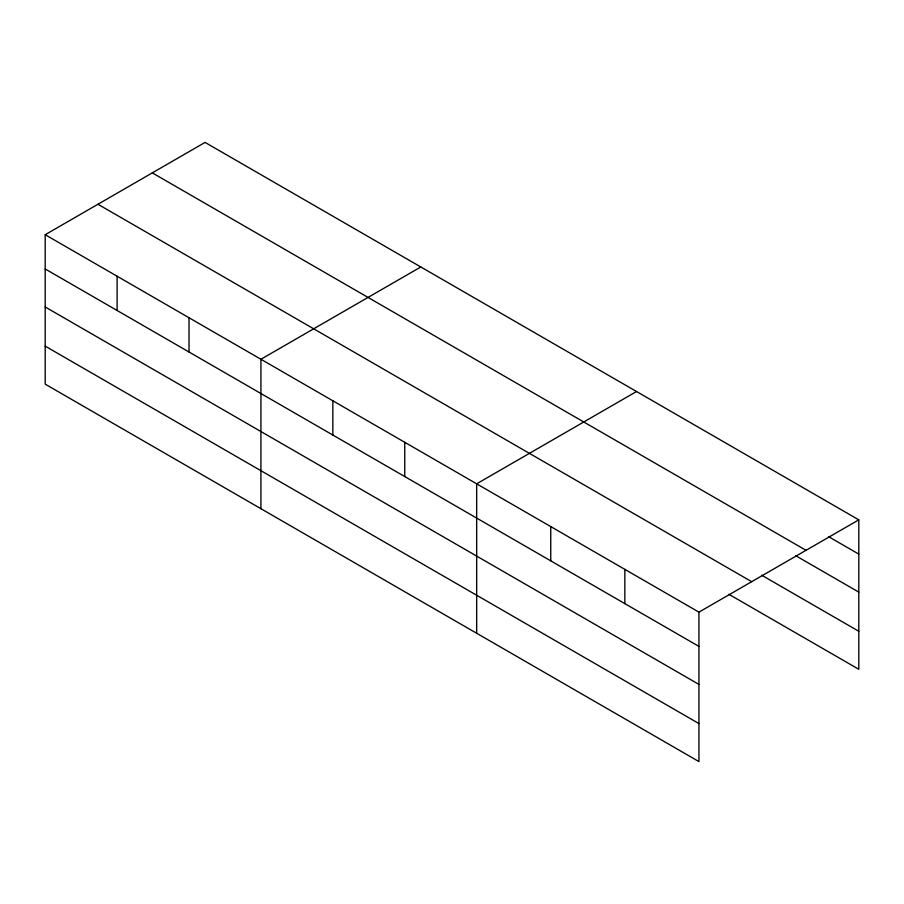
<?xml version="1.0" encoding="UTF-8"?>
<svg xmlns="http://www.w3.org/2000/svg" width="904" height="904" viewBox="0 0 904 904"><rect width="100%" height="100%" fill="white"/><g stroke="black" fill="none" stroke-linecap="round" stroke-linejoin="round"><path stroke-width="1.36" d="M698.939 684.407L698.939 612.144L45.2 234.712L45.2 384.155L698.939 761.586L698.939 684.407L45.2 306.976M728.839 594.256L858.8 669.288L858.8 519.845L205.061 142.414L45.2 234.712M420.801 266.974L260.928 359.261L260.928 508.703M636.529 391.522L476.668 483.821L476.668 633.252M698.939 612.144L858.8 519.845M828.437 536.569L858.8 554.107M152.313 172.879L806.04 550.31M795.644 555.655L858.8 592.12M761.631 575.181L858.8 631.274M97.96 204.259L751.687 581.69M45.2 268.974L698.939 646.405M45.2 346.142L698.939 723.573M624.845 569.373L624.845 603.623M550.751 526.591L550.751 560.853M404.755 442.305L404.755 476.555M332.841 400.777L332.841 435.039M189.026 317.745L189.026 352.006M117.113 276.228L117.113 310.49"/></g></svg>
